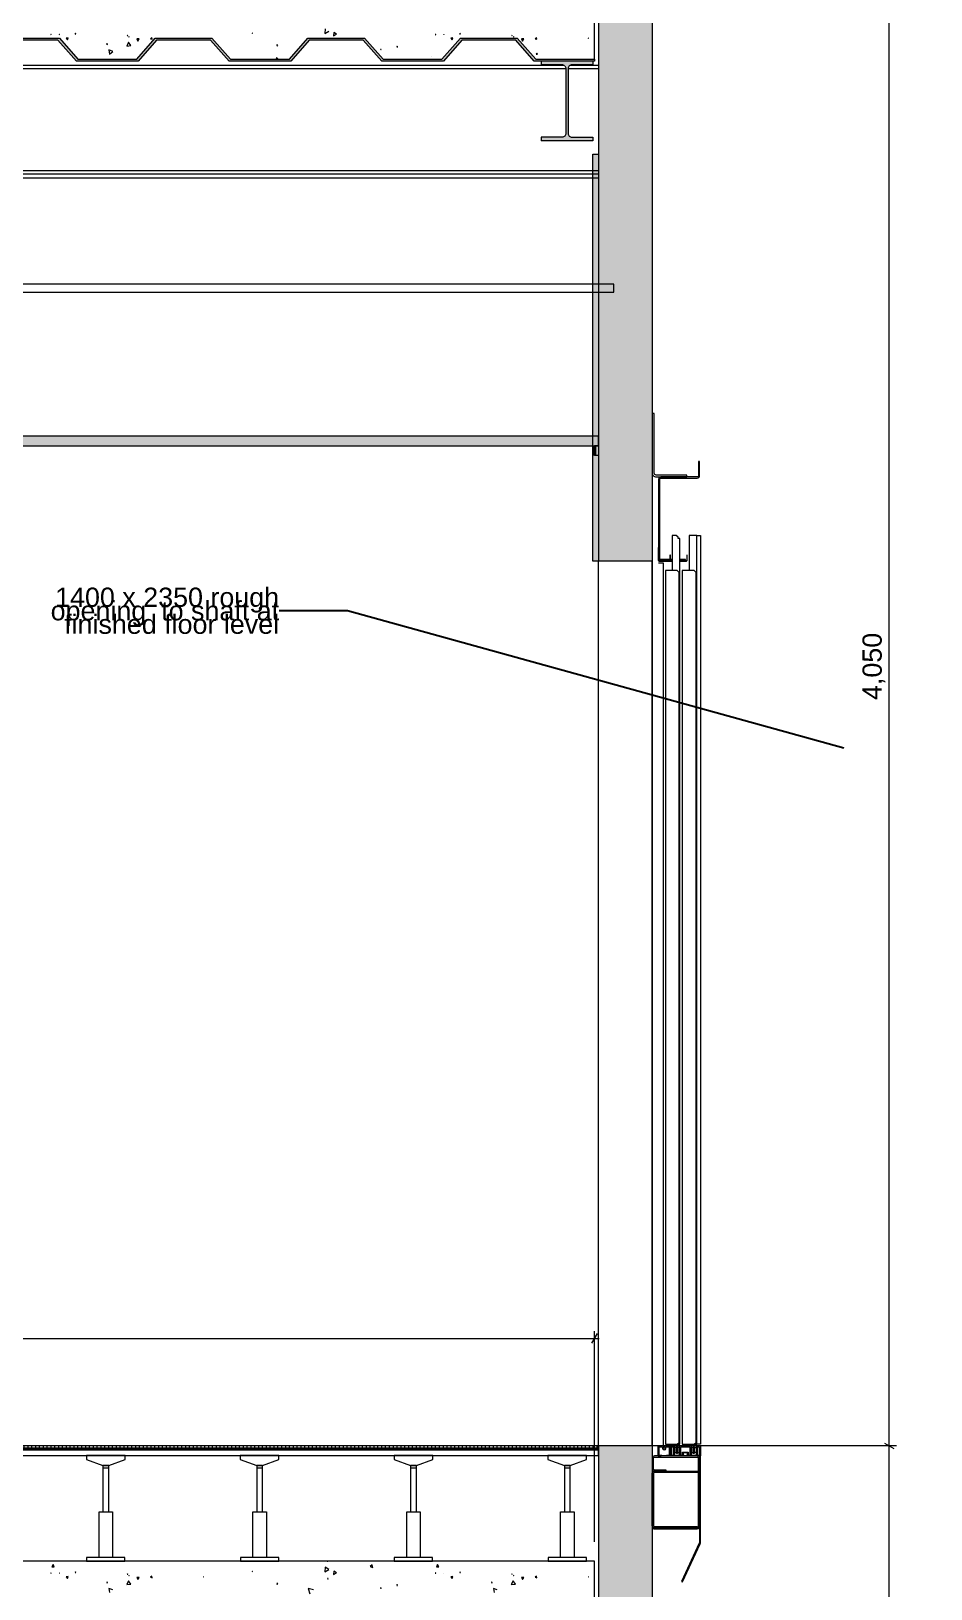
# Model space of a CAD drawing. Header units: millimetres. Extents: x -54677 to 188015, y -4000 to 32873.
# Drawn here: x -18172 to -15832, y 3678 to 7728 of the extents above; entities that cross this region are included whole.
import ezdxf

# ---------------------------------------------------------------- set-up
doc = ezdxf.new("R2010")
doc.units = ezdxf.units.MM
doc.header["$MEASUREMENT"] = 0
for name, color, linetype, lineweight in [('0_Pen_No__1', 7, 'Continuous', 13), ('0_Pen_No__101', 252, 'Continuous', 15), ('A-20-M_Ceiling_Pen_No__1', 7, 'Continuous', 13), ('A-20-M_Ceiling_Pen_No__89', 8, 'Continuous', 20), ('A-30-M_Stair_Pen_No__146', 8, 'Continuous', 0), ('A-30-M_Stair_Pen_No__191', 7, 'Continuous', 5), ('A-95-P_Text_1_50_GA_Pen_No__1', 7, 'Continuous', 13), ('A-95-P_Text_1_50_GA_Pen_No__85', 8, 'Continuous', 20), ('New_A-30-M_Stair_Pen_No__191', 7, 'Continuous', 5), ('New_A-80-M_Lift_Pen_No__1', 7, 'Continuous', 13), ('New_A-80-M_Lift_Pen_No__87', 8, 'Continuous', 20), ('New_A-95-D_1_20_Pen_No__1', 7, 'Continuous', 13), ('New_S-280-M_STRUCT_FRAME.IFC Import_Pen_No__1', 7, 'Continuous', 13), ('New_S-280-M_STRUCT_FRAME.IFC Import_Pen_No__160', 5, 'Continuous', 200), ('New_S-280-M_STRUCT_FRAME.IFC Import_Pen_No__90', 8, 'Continuous', 20)]:
    doc.layers.add(name, color=color, linetype=linetype, lineweight=lineweight)
for name, color, linetype, lineweight, true_color in [('0_Pen_No__61', 7, 'Continuous', 20, 0x6a6a6a), ('A-20-M_Ceiling_Pen_No__107', 7, 'Continuous', 15, 0xa6a6a6), ('A-20-M_Ceiling_Pen_No__29', 7, 'Continuous', 50, 0x2a2a2a), ('A-30-M_Stair_Pen_No__107', 7, 'Continuous', 15, 0xa6a6a6), ('A-30-M_Stair_Pen_No__145', 7, 'Continuous', 0, 0xa6a6a6), ('New_A-30-M_Stair_Pen_No__145', 7, 'Continuous', 0, 0xa6a6a6), ('New_A-80-M_Lift_Pen_No__147', 7, 'Continuous', 0, 0x606060)]:
    doc.layers.add(name, color=color, linetype=linetype, lineweight=lineweight, true_color=true_color)
doc.layers.add('New_A-95-D_1_20', color=7, linetype='Continuous')
doc.styles.add('GENERATED_STYLE_1', font='')
doc.styles.add('GENERATED_STYLE_2', font='')
doc.styles.get('GENERATED_STYLE_1').set_extended_font_data('Arial')
doc.styles.get('GENERATED_STYLE_2').set_extended_font_data('Swis721 BT')
doc.dimstyles.new('GENERATED_STYLE__1', dxfattribs={"dimtxt": 50, "dimasz": 19, "dimexe": 0.18, "dimexo": 50, "dimgap": 0.09, "dimtad": 1, "dimtih": 1, "dimtoh": 1, "dimdec": 0, "dimzin": 0, "dimdsep": 46, "dimtxsty": 'GENERATED_STYLE_1', "dimblk": 'ARROWHEAD_2', "dimblk1": 'ARROWHEAD_2', "dimblk2": 'ARROWHEAD_2', "dimcen": 0.09, "dimclrd": 7, "dimclre": 7, "dimclrt": 7, "dimadec": 0, "dimazin": 0, "dimtfac": 1, "dimtdec": 4, "dimtmove": 0, "dimatfit": 3, "dimfxl": 1, "dimtolj": 1, "dimtzin": 0, "dimarcsym": 0})
doc.dimstyles.new('GENERATED_STYLE__2', dxfattribs={"dimtxt": 50, "dimasz": 19, "dimexe": 0.18, "dimexo": 50, "dimgap": 0.09, "dimtad": 1, "dimdec": 0, "dimzin": 0, "dimdsep": 46, "dimtxsty": 'GENERATED_STYLE_1', "dimblk": 'ARROWHEAD_2', "dimblk1": 'ARROWHEAD_2', "dimblk2": 'ARROWHEAD_2', "dimcen": 0.09, "dimclrd": 7, "dimclre": 7, "dimclrt": 7, "dimadec": 0, "dimazin": 0, "dimtfac": 1, "dimtdec": 4, "dimtmove": 0, "dimatfit": 3, "dimfxl": 1, "dimtolj": 1, "dimtzin": 0, "dimarcsym": 0})
doc.dimstyles.new('GENERATED_STYLE__5', dxfattribs={"dimtxt": 0.18, "dimasz": 36.48, "dimexe": 0.18, "dimexo": 0.0625, "dimgap": 0.09, "dimtad": 0, "dimtih": 1, "dimtoh": 1, "dimdec": 4, "dimzin": 0, "dimdsep": 46, "dimcen": 0.09, "dimadec": 0, "dimazin": 0, "dimtfac": 1, "dimtdec": 4, "dimtmove": 0, "dimatfit": 3, "dimldrblk": 'ARROWHEAD_5', "dimfxl": 1, "dimtolj": 1, "dimtzin": 0, "dimarcsym": 0})
pattern_1 = [(0, (0, 0), (0, 3), [0, -3])]
pattern_2 = [(45, (0, 0), (-73.4847, 73.4847), [10, -50]), (45, (-15.53, 57.96), (-73.4847, 73.4847), [10, -50]), (105, (0, 0), (100.38196, 26.89726), [10, -50]), (105, (42.43, 42.43), (100.38196, 26.89726), [10, -50]), (165, (7.07, 7.07), (26.89726, 100.38196), [10, -50]), (165, (49.5, 49.5), (26.89726, 100.38196), [10, -50]), (45, (-7.071, 7.071), (-14.142136, 14.142136), [0, -20, 0, -30]), (90, (9e-16, 14.142), (-20, 0), [0, -15, 0, -25])]

# ---------------------------------------------------------------- blocks, each defined once
blk = doc.blocks.new('*X6')
at = {"layer": '0_Pen_No__101', "linetype": 'Continuous'}
for p, q in [((-18119.7, 7719.9), (-18120.9, 7719.3)), ((-18120.9, 7719.3), (-18119.9, 7718.6)), ((-18119.9, 7718.6), (-18119.7, 7719.9)), ((-18098.5, 7719.2), (-18098.9, 7719.4)), ((-18098.9, 7719.4), (-18098.8, 7719)), ((-18098.8, 7719), (-18098.5, 7719.2)), ((-18075.2, 7710.5), (-18080.7, 7709.6)), ((-18080.7, 7709.6), (-18077.2, 7705.4)), ((-18077.2, 7705.4), (-18075.2, 7710.5)), ((-18056.7, 7722.6), (-18057.4, 7720.8)), ((-18057.4, 7720.8), (-18055.5, 7721.1)), ((-18055.5, 7721.1), (-18056.7, 7722.6)), ((-17974.1, 7695.8), (-17975.5, 7694.3)), ((-17973.4, 7693.9), (-17974.1, 7695.8)), ((-17918.8, 7699.4), (-17923.4, 7689.6)), ((-17921.3, 7717.6), (-17921.8, 7716.6)), ((-17921.8, 7716.6), (-17920.7, 7716.7)), ((-17920.7, 7716.7), (-17921.3, 7717.6)), ((-17912.7, 7690.6), (-17918.8, 7699.4)), ((-17917, 7714), (-17917.8, 7713.2)), ((-17917.8, 7713.2), (-17916.7, 7712.9)), ((-17916.7, 7712.9), (-17917, 7714)), ((-17890.8, 7708), (-17897.2, 7708)), ((-17897.2, 7708), (-17894, 7702.5)), ((-17894, 7702.5), (-17890.8, 7708)), ((-17857.6, 7711.5), (-17861.1, 7708.5)), ((-17861.1, 7708.5), (-17856.8, 7707)), ((-17856.8, 7707), (-17857.6, 7711.5)), ((-17597.2, 7723.3), (-17596.7, 7722.4)), ((-17596.2, 7723.3), (-17597.2, 7723.3)), ((-17596.7, 7722.4), (-17596.2, 7723.3)), ((-17407.7, 7734.6), (-17408, 7722.4)), ((-17408, 7722.4), (-17397.4, 7728.2)), ((-17385.1, 7724.6), (-17385.4, 7715.9)), ((-17385.4, 7715.9), (-17377.7, 7720)), ((-17377.7, 7720), (-17385.1, 7724.6)), ((-17119.7, 7719.9), (-17120.9, 7719.3)), ((-17120.9, 7719.3), (-17119.9, 7718.6)), ((-17119.9, 7718.6), (-17119.7, 7719.9)), ((-17098.5, 7719.2), (-17098.9, 7719.4)), ((-17098.9, 7719.4), (-17098.8, 7719)), ((-17098.8, 7719), (-17098.5, 7719.2)), ((-17075.2, 7710.5), (-17080.7, 7709.6)), ((-17080.7, 7709.6), (-17077.2, 7705.4)), ((-17077.2, 7705.4), (-17075.2, 7710.5)), ((-17056.7, 7722.6), (-17057.4, 7720.8)), ((-17057.4, 7720.8), (-17055.5, 7721.1)), ((-17055.5, 7721.1), (-17056.7, 7722.6)), ((-16921.3, 7717.6), (-16921.8, 7716.6)), ((-16921.8, 7716.6), (-16920.7, 7716.7)), ((-16920.7, 7716.7), (-16921.3, 7717.6)), ((-16917, 7714), (-16917.8, 7713.2)), ((-16917.8, 7713.2), (-16916.7, 7712.9)), ((-16916.7, 7712.9), (-16917, 7714)), ((-16890.8, 7708), (-16897.2, 7708)), ((-16897.2, 7708), (-16894, 7702.5)), ((-16894, 7702.5), (-16890.8, 7708)), ((-16857.6, 7711.5), (-16861.1, 7708.5)), ((-16861.1, 7708.5), (-16856.8, 7707)), ((-16856.8, 7707), (-16857.6, 7711.5)), ((-16723.5, 7709.8), (-16723.2, 7709.3)), ((-16722.9, 7709.8), (-16723.5, 7709.8)), ((-16723.2, 7709.3), (-16722.9, 7709.8)), ((-17975.5, 7694.3), (-17973.4, 7693.9)), ((-17959.7, 7675.5), (-17970, 7679.3)), ((-17970, 7679.3), (-17968.2, 7668.5)), ((-17968.2, 7668.5), (-17959.7, 7675.5)), ((-17923.4, 7689.6), (-17912.7, 7690.6)), ((-17533.9, 7659.3), (-17534.3, 7655.3)), ((-17530.3, 7656.6), (-17533.9, 7659.3)), ((-17530.1, 7692.2), (-17533.3, 7692.5)), ((-17533.3, 7692.5), (-17531.9, 7689.6)), ((-17533.3, 7655.3), (-17530.3, 7656.6)), ((-17531.9, 7689.6), (-17530.1, 7692.2)), ((-17262.1, 7680.9), (-17263.6, 7680.5)), ((-17263.6, 7680.5), (-17262.5, 7679.4)), ((-17262.5, 7679.4), (-17262.1, 7680.9)), ((-17220.1, 7689.1), (-17221.3, 7687.1)), ((-17221.3, 7687.1), (-17218.9, 7687)), ((-17218.9, 7687), (-17220.1, 7689.1)), ((-17131, 7663.3), (-17131.1, 7663.3)), ((-17131.1, 7663.3), (-17131, 7663.2)), ((-17131, 7663.2), (-17131, 7663.3)), ((-16857.2, 7671.2), (-16858.5, 7668.6)), ((-16858.5, 7668.6), (-16855.6, 7668.8)), ((-16855.6, 7668.8), (-16857.2, 7671.2))]:
    blk.add_line(p, q, dxfattribs=at)
blk = doc.blocks.new('Fill_3_1', base_point=(0, 0))
at = {"layer": '0_Pen_No__101', "color": 8, "linetype": 'Continuous', "lineweight": 15}
for p, q in [((-16706.7, 7655.2), (-16706.7, 7800.3)), ((-18246, 7710.3), (-18098.5, 7710.3)), ((-18098.5, 7710.3), (-18050.5, 7655.3)), ((-17897.3, 7655.3), (-17849.2, 7710.3)), ((-17849.2, 7710.3), (-17701.7, 7710.3)), ((-17701.7, 7710.3), (-17653.6, 7655.2)), ((-17500.4, 7655.3), (-17452.4, 7710.3)), ((-17452.4, 7710.3), (-17304.8, 7710.3)), ((-17304.8, 7710.3), (-17256.8, 7655.3)), ((-17103.6, 7655.3), (-17055.5, 7710.3)), ((-17055.5, 7710.3), (-16908, 7710.3)), ((-16908, 7710.3), (-16859.9, 7655.3)), ((-18050.5, 7655.3), (-18050.5, 7655.3)), ((-18050.5, 7655.3), (-17897.3, 7655.3)), ((-17653.6, 7655.2), (-17500.4, 7655.3)), ((-17256.8, 7655.3), (-17103.6, 7655.3)), ((-16859.9, 7655.3), (-16706.7, 7655.2))]:
    blk.add_line(p, q, dxfattribs=at)
at = {"layer": '0_Pen_No__101', "linetype": 'Continuous'}
blk.add_blockref('*X6', (0, 0), dxfattribs=at)
blk = doc.blocks.new('*X8')
at = {"layer": '0_Pen_No__101', "linetype": 'Continuous'}
for p, q in [((-18114.9, 3741.3), (-18118.2, 3735.8)), ((-18118.2, 3735.8), (-18111.7, 3735.7)), ((-18111.7, 3735.7), (-18114.9, 3741.3)), ((-17884.9, 3749.8), (-17885, 3749.7)), ((-17885, 3749.7), (-17884.9, 3749.7)), ((-17884.9, 3749.7), (-17884.9, 3749.8)), ((-17615.8, 3750.3), (-17616.2, 3750.2)), ((-17616.2, 3750.2), (-17615.8, 3749.8)), ((-17615.8, 3749.8), (-17615.7, 3750.3)), ((-17407.7, 3734.6), (-17408, 3722.4)), ((-17408, 3722.4), (-17397.4, 3728.2)), ((-17397.4, 3728.2), (-17407.7, 3734.6)), ((-17401.8, 3750.3), (-17402, 3749.8)), ((-17402, 3749.8), (-17400.6, 3749.9)), ((-17400.6, 3749.9), (-17400.9, 3750.3)), ((-17284.7, 3740.8), (-17290.3, 3736.4)), ((-17290.3, 3736.4), (-17283.7, 3733.8)), ((-17283.7, 3733.8), (-17284.7, 3740.8)), ((-17114.9, 3741.3), (-17118.2, 3735.8)), ((-17118.2, 3735.8), (-17111.7, 3735.7)), ((-17111.7, 3735.7), (-17114.9, 3741.3)), ((-16884.9, 3749.8), (-16885, 3749.7)), ((-16885, 3749.7), (-16884.9, 3749.7)), ((-16884.9, 3749.7), (-16884.9, 3749.8)), ((-18119.7, 3719.9), (-18120.9, 3719.3)), ((-18120.9, 3719.3), (-18119.9, 3718.6)), ((-18119.9, 3718.6), (-18119.7, 3719.9)), ((-18098.5, 3719.2), (-18098.9, 3719.4)), ((-18098.9, 3719.4), (-18098.8, 3719)), ((-18098.8, 3719), (-18098.5, 3719.2)), ((-18075.2, 3710.5), (-18080.7, 3709.6)), ((-18080.7, 3709.6), (-18077.2, 3705.4)), ((-18077.2, 3705.4), (-18075.2, 3710.5)), ((-18056.7, 3722.6), (-18057.4, 3720.8)), ((-18057.4, 3720.8), (-18055.5, 3721.1)), ((-18055.5, 3721.1), (-18056.7, 3722.6)), ((-17974.1, 3695.8), (-17975.5, 3694.3)), ((-17975.5, 3694.3), (-17973.4, 3693.9)), ((-17973.4, 3693.9), (-17974.1, 3695.8)), ((-17918.8, 3699.4), (-17923.4, 3689.6)), ((-17923.4, 3689.6), (-17912.7, 3690.6)), ((-17921.3, 3717.6), (-17921.8, 3716.6)), ((-17921.8, 3716.6), (-17920.7, 3716.7)), ((-17920.7, 3716.7), (-17921.3, 3717.6)), ((-17912.7, 3690.6), (-17918.8, 3699.4)), ((-17917, 3714), (-17917.8, 3713.2)), ((-17917.8, 3713.2), (-17916.7, 3712.9)), ((-17916.7, 3712.9), (-17917, 3714)), ((-17890.8, 3708), (-17897.2, 3708)), ((-17897.2, 3708), (-17894, 3702.5)), ((-17894, 3702.5), (-17890.8, 3708)), ((-17857.6, 3711.5), (-17861.1, 3708.5)), ((-17861.1, 3708.5), (-17856.8, 3707)), ((-17856.8, 3707), (-17857.6, 3711.5)), ((-17723.5, 3709.8), (-17723.2, 3709.3)), ((-17722.9, 3709.8), (-17723.5, 3709.8)), ((-17723.2, 3709.3), (-17722.9, 3709.8)), ((-17597.2, 3723.3), (-17596.7, 3722.4)), ((-17596.2, 3723.3), (-17597.2, 3723.3)), ((-17596.7, 3722.4), (-17596.2, 3723.3)), ((-17530.1, 3692.2), (-17533.3, 3692.5)), ((-17533.3, 3692.5), (-17531.9, 3689.6)), ((-17531.9, 3689.6), (-17530.1, 3692.2)), ((-17401.3, 3705.4), (-17400.5, 3703.4)), ((-17399.2, 3705.1), (-17401.3, 3705.4)), ((-17400.5, 3703.4), (-17399.2, 3705.1)), ((-17385.1, 3724.6), (-17385.4, 3715.9)), ((-17385.4, 3715.9), (-17377.7, 3720)), ((-17377.7, 3720), (-17385.1, 3724.6)), ((-17220.1, 3689.1), (-17221.3, 3687.1)), ((-17221.3, 3687.1), (-17218.9, 3687)), ((-17218.9, 3687), (-17220.1, 3689.1)), ((-17119.7, 3719.9), (-17120.9, 3719.3)), ((-17120.9, 3719.3), (-17119.9, 3718.6)), ((-17119.9, 3718.6), (-17119.7, 3719.9)), ((-17098.5, 3719.2), (-17098.9, 3719.4)), ((-17098.9, 3719.4), (-17098.8, 3719)), ((-17098.8, 3719), (-17098.5, 3719.2)), ((-17075.2, 3710.5), (-17080.7, 3709.6)), ((-17080.7, 3709.6), (-17077.2, 3705.4)), ((-17077.2, 3705.4), (-17075.2, 3710.5)), ((-17056.7, 3722.6), (-17057.4, 3720.8)), ((-17057.4, 3720.8), (-17055.5, 3721.1)), ((-17055.5, 3721.1), (-17056.7, 3722.6)), ((-16974.1, 3695.8), (-16975.5, 3694.3)), ((-16975.5, 3694.3), (-16973.4, 3693.9)), ((-16973.4, 3693.9), (-16974.1, 3695.8)), ((-16918.8, 3699.4), (-16923.4, 3689.6)), ((-16923.4, 3689.6), (-16912.7, 3690.6)), ((-16921.3, 3717.6), (-16921.8, 3716.6)), ((-16921.8, 3716.6), (-16920.7, 3716.7)), ((-16920.7, 3716.7), (-16921.3, 3717.6)), ((-16912.7, 3690.6), (-16918.8, 3699.4)), ((-16917, 3714), (-16917.8, 3713.2)), ((-16917.8, 3713.2), (-16916.7, 3712.9)), ((-16916.7, 3712.9), (-16917, 3714)), ((-16890.8, 3708), (-16897.2, 3708)), ((-16897.2, 3708), (-16894, 3702.5)), ((-16894, 3702.5), (-16890.8, 3708)), ((-16857.6, 3711.5), (-16861.1, 3708.5)), ((-16861.1, 3708.5), (-16856.8, 3707)), ((-16856.8, 3707), (-16857.6, 3711.5)), ((-16723.5, 3709.8), (-16723.2, 3709.3)), ((-16722.9, 3709.8), (-16723.5, 3709.8)), ((-16723.2, 3709.3), (-16722.9, 3709.8)), ((-17959.7, 3675.5), (-17970, 3679.3)), ((-17970, 3679.3), (-17968.2, 3668.5)), ((-17451.7, 3678.7), (-17447.2, 3665.3)), ((-17437.8, 3675.9), (-17451.7, 3678.7)), ((-17262.1, 3680.9), (-17263.6, 3680.5)), ((-17263.6, 3680.5), (-17262.5, 3679.4)), ((-17262.5, 3679.4), (-17262.1, 3680.9)), ((-16959.7, 3675.5), (-16970, 3679.3)), ((-16970, 3679.3), (-16968.2, 3668.5))]:
    blk.add_line(p, q, dxfattribs=at)
blk = doc.blocks.new('Fill_4_1', base_point=(0, 0))
at = {"layer": '0_Pen_No__101', "color": 8, "linetype": 'Continuous', "lineweight": 15}
for p, q in [((-18050.5, 3750.3), (-19241, 3750.3)), ((-16706.7, 3750.3), (-18050.5, 3750.3)), ((-16706.7, 3605.2), (-16706.7, 3750.3))]:
    blk.add_line(p, q, dxfattribs=at)
at = {"layer": '0_Pen_No__101', "linetype": 'Continuous'}
blk.add_blockref('*X8', (0, 0), dxfattribs=at)
blk = doc.blocks.new('*D24')
at = {"layer": 'New_A-95-D_1_20_Pen_No__1', "linetype": 'Continuous'}
for p, q in [((-15940.8, 0), (-15940.8, 4050)), ((-15922, 0), (-16537, 0)), ((-15953.3, 7.2), (-15928.3, -7.2)), ((-15940.8, -1350), (-15940.8, 0)), ((-15922, -1350), (-16506.7, -1350)), ((-15953.3, -1342.8), (-15928.3, -1357.2)), ((-15940.8, -1362.2), (-15940.8, -1350))]:
    blk.add_line(p, q, dxfattribs=at)
at = {"layer": 'New_A-95-D_1_20_Pen_No__1', "insert": (-15950.8, -760.8), "char_height": 50, "attachment_point": 7, "rotation": 90, "style": 'GENERATED_STYLE_1'}
blk.add_mtext('\\A1;{\\fArial|b0|i0|c0|p34;1,350}', dxfattribs=at)
blk = doc.blocks.new('ARROWHEAD_2')
at = {"color": 0, "linetype": 'Continuous', "lineweight": 0}
for p, q in [((0, 0), (-1, 0)), ((-0.38, -0.66), (0.38, 0.66))]:
    blk.add_line(p, q, dxfattribs=at)
blk = doc.blocks.new('*D25')
at = {"layer": 'New_A-95-D_1_20_Pen_No__1', "linetype": 'Continuous'}
for p, q in [((-15953.3, 4057.2), (-15928.3, 4042.8)), ((-15922, 4050), (-16576.7, 4050)), ((-15940.8, 0), (-15940.8, 4050)), ((-15953.3, 7.2), (-15928.3, -7.2))]:
    blk.add_line(p, q, dxfattribs=at)
at = {"layer": 'New_A-95-D_1_20_Pen_No__1', "insert": (-15950.8, 1939.2), "char_height": 50, "attachment_point": 7, "rotation": 90, "style": 'GENERATED_STYLE_1'}
blk.add_mtext('\\A1;{\\fArial|b0|i0|c0|p34;4,050}', dxfattribs=at)
blk = doc.blocks.new('*D26')
at = {"layer": 'New_A-95-D_1_20_Pen_No__1', "linetype": 'Continuous'}
for p, q in [((-15953.3, 8107.2), (-15928.3, 8092.8)), ((-15922, 8100), (-16534.8, 8100)), ((-15940.8, 4050), (-15940.8, 8100)), ((-15953.3, 4057.2), (-15928.3, 4042.8)), ((-15922, 4050), (-16576.7, 4050))]:
    blk.add_line(p, q, dxfattribs=at)
at = {"layer": 'New_A-95-D_1_20_Pen_No__1', "insert": (-15950.8, 5989.2), "char_height": 50, "attachment_point": 7, "rotation": 90, "style": 'GENERATED_STYLE_1'}
blk.add_mtext('\\A1;{\\fArial|b0|i0|c0|p34;4,050}', dxfattribs=at)
blk = doc.blocks.new('*D31')
at = {"layer": 'New_A-95-D_1_20_Pen_No__1', "linetype": 'Continuous'}
for p, q in [((-14051.2, 20100), (-16506.7, 20100)), ((-14057.4, 20092.8), (-14082.4, 20107.2)), ((-14069.9, 20100), (-14069.9, 20112.2)), ((-14069.9, -1350), (-14069.9, 20100)), ((-14051.2, -1350), (-16506.7, -1350)), ((-14082.4, -1342.8), (-14057.4, -1357.2)), ((-14069.9, -1362.2), (-14069.9, -1350))]:
    blk.add_line(p, q, dxfattribs=at)
at = {"layer": 'New_A-95-D_1_20_Pen_No__1', "insert": (-14079.9, 9270.1), "char_height": 50, "attachment_point": 7, "rotation": 90, "style": 'GENERATED_STYLE_1'}
blk.add_mtext('\\A1;{\\fArial|b0|i0|c0|p34;21,450}', dxfattribs=at)
blk = doc.blocks.new('*D38')
at = {"layer": 'New_A-95-D_1_20_Pen_No__1', "linetype": 'Continuous'}
for p, q in [((-19847.5, 4341.8), (-19862, 4316.8)), ((-19854.8, 4037.7), (-19854.8, 4348.1)), ((-16713.9, 4316.8), (-16699.5, 4341.8)), ((-16706.7, 3800.3), (-16706.7, 4348.1)), ((-19867, 4329.3), (-19854.8, 4329.3)), ((-19854.8, 4329.3), (-16706.7, 4329.3)), ((-16706.7, 4329.3), (-16694.5, 4329.3))]:
    blk.add_line(p, q, dxfattribs=at)
at = {"layer": 'New_A-95-D_1_20_Pen_No__1', "insert": (-18366.5, 4339.3), "char_height": 50, "attachment_point": 7, "style": 'GENERATED_STYLE_1'}
blk.add_mtext('\\A1;{\\fArial|b0|i0|c0|p34;3,148}', dxfattribs=at)
blk = doc.blocks.new('ARROWHEAD_5')
at = {"color": 0, "linetype": 'Continuous', "lineweight": 0}
blk.add_line((0, 0), (-1, 0), dxfattribs=at)
blk.add_solid([(-1, 0.2679), (0, 0), (-1, -0.2679), (-1, 0.2679)], dxfattribs=at)

msp = doc.modelspace()

# ---------------------------------------------------------------- hatches: boundary and pattern name
at = {"layer": 'A-20-M_Ceiling_Pen_No__107', "linetype": 'Continuous'}
h = msp.add_hatch(dxfattribs=at)
h.set_pattern_fill('Gypsum_PB_0001', color=256, style=0, pattern_type=2)
h.set_pattern_definition(pattern_1)
h.paths.add_polyline_path([(-19716.2, 6650), (-16696.7, 6650), (-16696.7, 6675), (-19716.2, 6675)])
at = {"layer": 'A-30-M_Stair_Pen_No__107', "linetype": 'Continuous'}
h = msp.add_hatch(dxfattribs=at)
h.set_pattern_fill('Gypsum_PB_0001', color=256, style=0, pattern_type=2)
h.set_pattern_definition(pattern_1)
h.paths.add_polyline_path([(-16696.7, 7408.5), (-16696.7, 6350), (-16711.7, 6350), (-16711.7, 7408.5)])
at = {"layer": 'A-30-M_Stair_Pen_No__145', "linetype": 'Continuous'}
h = msp.add_hatch(dxfattribs=at)
h.set_pattern_fill('Floor_Finish_0001', color=256, style=0, pattern_type=2)
h.set_pattern_definition([(90, (0, 0), (-10, 0), [])])
h.paths.add_polyline_path([(-19716.2, 4044.8), (-16696.7, 4044.8), (-16696.7, 4050.3), (-19716.2, 4050.3)])
at = {"layer": 'A-30-M_Stair_Pen_No__146', "linetype": 'Continuous'}
msp.add_hatch(color=256, dxfattribs=at).paths.add_polyline_path([(-19716.2, 7705.1), (-19716.2, 7710.3), (-19685.9, 7710.3), (-19637.8, 7655.2), (-19484.6, 7655.3), (-19436.6, 7710.3), (-19289, 7710.3), (-19241, 7655.3), (-19087.8, 7655.3), (-19039.7, 7710.3), (-18892.2, 7710.3), (-18844.1, 7655.3), (-18760.1, 7655.3), (-18690.9, 7655.3), (-18642.9, 7710.3), (-18495.4, 7710.3), (-18447.3, 7655.3), (-18322.9, 7655.3), (-18294.1, 7655.3), (-18246, 7710.3), (-18098.5, 7710.3), (-18050.5, 7655.3), (-17897.3, 7655.3), (-17849.2, 7710.3), (-17701.7, 7710.3), (-17653.6, 7655.3), (-17569.6, 7655.3), (-17500.4, 7655.3), (-17452.4, 7710.3), (-17304.8, 7710.3), (-17256.8, 7655.3), (-17103.6, 7655.3), (-17055.5, 7710.3), (-16908, 7710.3), (-16859.9, 7655.3), (-16706.7, 7655.2), (-16706.7, 7650), (-16863.5, 7650), (-16911.5, 7705), (-17052, 7705), (-17100, 7650.1), (-17260.3, 7650.1), (-17308.4, 7705.1), (-17448.8, 7705.1), (-17496.8, 7650.1), (-17500.4, 7650.1), (-17500.4, 7650), (-17657.2, 7650), (-17705.2, 7705), (-17845.7, 7705), (-17893.7, 7650.1), (-17893.9, 7650.1), (-17893.9, 7650), (-17897.3, 7650), (-18054, 7650), (-18102.1, 7705), (-18242.5, 7705), (-18290.5, 7650.1), (-18450.9, 7650.1), (-18498.9, 7705.1), (-18639.3, 7705.1), (-18687.4, 7650.1), (-18687.5, 7650.1), (-18687.6, 7650), (-18690.9, 7650), (-18847.7, 7650), (-18895.7, 7705), (-19036.2, 7705), (-19084.2, 7650.1), (-19244.5, 7650.1), (-19292.6, 7705.1), (-19433, 7705.1), (-19481, 7650.1), (-19641.4, 7650.1), (-19689.4, 7705.1)])
at = {"layer": 'New_A-30-M_Stair_Pen_No__145', "linetype": 'Continuous'}
h = msp.add_hatch(dxfattribs=at)
h.set_pattern_fill('Plywood_0001', color=256, style=0, pattern_type=2)
h.set_pattern_definition([(0, (0, 0), (0, 40), [])])
h.paths.add_polyline_path([(-16696.7, 4042.3), (-19716.2, 4042.3), (-19716.2, 4024.6), (-16696.7, 4024.6)])
at = {"layer": 'New_A-80-M_Lift_Pen_No__147', "linetype": 'Continuous'}
h = msp.add_hatch(dxfattribs=at)
h.set_pattern_fill('Structural_Concrete_0001', color=256, style=0, pattern_type=2)
h.set_pattern_definition(pattern_2)
h.paths.add_polyline_path([(-16556.7, 6350), (-16556.7, 8100), (-16696.7, 8100), (-16696.7, 6350)])
h = msp.add_hatch(dxfattribs=at)
h.set_pattern_fill('Structural_Concrete_0001', color=256, style=0, pattern_type=2)
h.set_pattern_definition(pattern_2)
h.paths.add_polyline_path([(-16556.7, 4050), (-16696.7, 4050), (-16696.7, 2300), (-16556.7, 2300)])
at = {"layer": 'New_S-280-M_STRUCT_FRAME.IFC Import_Pen_No__160', "linetype": 'Continuous', "lineweight": 0, "true_color": 0x00007f}
msp.add_hatch(color=176, dxfattribs=at).paths.add_polyline_path([(-16711.7, 7443.2), (-16711.7, 7452.8), (-16767.8, 7452.8), (-16773.2, 7455), (-16775.4, 7460.4), (-16775.4, 7632.8), (-16773.2, 7638.2), (-16767.8, 7640.4), (-16711.7, 7640.4), (-16711.7, 7650), (-16845.6, 7650), (-16845.6, 7640.4), (-16789.4, 7640.4), (-16784.1, 7638.2), (-16781.8, 7632.8), (-16781.8, 7460.4), (-16784.1, 7455), (-16789.4, 7452.8), (-16845.6, 7452.8), (-16845.6, 7443.2)])

# ---------------------------------------------------------------- linework, layer by layer
at = {"layer": '0_Pen_No__1', "linetype": 'Continuous'}
for p, q in [((-16540.5, 6385.8), (-16541.7, 6385.8)), ((-16541.7, 6385.8), (-16541.7, 6353.2)), ((-16540.5, 6372), (-16540.5, 6385.8)), ((-16540.5, 6368.8), (-16540.4, 6368.8)), ((-16540.5, 6353.2), (-16540.5, 6366.8)), ((-16509.7, 6366), (-16510.9, 6366)), ((-16510.9, 6366), (-16510.9, 6353.2)), ((-16509.7, 6353.2), (-16509.7, 6366)), ((-16556.7, 4050), (-16556.7, 6350)), ((-16527.7, 6345.2), (-16540.5, 6345.2)), ((-16512.9, 6351.2), (-16538.5, 6351.2)), ((-16538.5, 6350), (-16512.9, 6350)), ((-16527.7, 4049), (-16527.7, 6345.2)), ((-16512.9, 6350), (-16504.7, 6350)), ((-16486.7, 6321), (-16491.7, 6326)), ((-16442.7, 6321), (-16447.7, 6326)), ((-16541.7, 4049), (-16540.7, 4050)), ((-16540.7, 4050), (-16537.2, 4050)), ((-16537.2, 4050), (-16537.2, 4049)), ((-16532.6, 4049), (-16532.6, 4050)), ((-16532.6, 4050), (-16528, 4050)), ((-16528, 4050), (-16528, 4049)), ((-16523.4, 4049), (-16523.4, 4050)), ((-16523.4, 4050), (-16518.8, 4050)), ((-16518.8, 4050), (-16518.8, 4049)), ((-16514.2, 4049), (-16514.2, 4050)), ((-16514.2, 4050), (-16510.7, 4050)), ((-16510.7, 4050), (-16509.7, 4049)), ((-16541.7, 4024), (-16541.7, 4049)), ((-16531.7, 4024), (-16541.7, 4024)), ((-16541.7, 4024), (-16533.3, 4024)), ((-16539.7, 4046), (-16538.7, 4047)), ((-16539.7, 4046), (-16539.7, 4026.5)), ((-16539.2, 4026), (-16531.7, 4026)), ((-16530.5, 4047), (-16538.7, 4047)), ((-16537.2, 4049), (-16532.6, 4049)), ((-16531.7, 4026), (-16531.7, 4024)), ((-16528, 4049), (-16523.4, 4049)), ((-16512.7, 4047), (-16521, 4047)), ((-16519.7, 4026), (-16512.2, 4026)), ((-16519.7, 4024), (-16519.7, 4026)), ((-16509.7, 4024), (-16519.7, 4024)), ((-16518.8, 4049), (-16514.2, 4049)), ((-16512.7, 4047), (-16511.7, 4046)), ((-16511.7, 4026.5), (-16511.7, 4046)), ((-16509.7, 4049), (-16509.7, 4024))]:
    msp.add_line(p, q, dxfattribs=at)
at = {"layer": '0_Pen_No__1', "linetype": 'Continuous', "flags": 128}
for points in [[(-16551.7, 6579.2), (-16551.7, 6734.2), (-16556.7, 6734.2), (-16556.7, 6579.2, 0.414214), (-16546.7, 6569.2), (-16466.7, 6569.2), (-16466.7, 6574.2), (-16546.7, 6574.2, -0.414214)], [(-16473.9, 4024), (-16509.7, 4024), (-16509.7, 4049), (-16508.7, 4050), (-16507.1, 4050), (-16507.1, 4049), (-16502.5, 4049), (-16502.5, 4050), (-16500.8, 4050), (-16499.8, 4049), (-16499.8, 4026.5, 0.414214), (-16499.3, 4026), (-16486.1, 4026, 0.414214), (-16485.6, 4026.5), (-16485.6, 4049), (-16484.6, 4050), (-16482.2, 4050), (-16482.2, 4049), (-16477.6, 4049), (-16477.6, 4050), (-16473, 4050), (-16473, 4049), (-16468.4, 4049), (-16468.4, 4050), (-16463.8, 4050), (-16463.8, 4049), (-16459.2, 4049), (-16459.2, 4050), (-16456.8, 4050), (-16455.8, 4049), (-16455.8, 4026.5, 0.414214), (-16455.3, 4026), (-16442.1, 4026, 0.414214), (-16441.6, 4026.5), (-16441.6, 4049), (-16440.6, 4050), (-16439, 4050), (-16439, 4049), (-16434.4, 4049), (-16434.4, 4050), (-16432.7, 4050), (-16431.7, 4049), (-16431.7, 4024), (-16467.6, 4024), (-16467.6, 4026), (-16465.5, 4026), (-16465.5, 4032), (-16476, 4032), (-16476, 4026), (-16473.9, 4026)], [(-16520.7, 3987), (-16550.7, 3987, -0.414214), (-16553.7, 3990), (-16553.7, 4018, -0.414214), (-16550.7, 4021), (-16440.2, 4021, -0.414214), (-16437.2, 4018), (-16437.2, 3945.3), (-16437.2, 3838.7, -0.291565), (-16439.9, 3837), (-16553.7, 3837), (-16553.7, 3834), (-16439.9, 3834, 0.291565), (-16434.5, 3837.5), (-16434.2, 3945.3), (-16434.2, 4018, 0.414214), (-16440.2, 4024), (-16550.7, 4024, 0.414214), (-16556.7, 4018), (-16556.7, 3990, 0.414214), (-16550.7, 3984), (-16520.7, 3984)], [(-16507.2, 4026), (-16502.3, 4026, 0.414214), (-16501.8, 4026.5), (-16501.8, 4046), (-16502.8, 4047), (-16506.7, 4047), (-16507.7, 4046), (-16507.7, 4026.5, 0.414214)], [(-16478, 4033.5, -0.414214), (-16477.5, 4034), (-16464, 4034, -0.414214), (-16463.5, 4033.5), (-16463.5, 4026.5, 0.414214), (-16463, 4026), (-16458.3, 4026, 0.414214), (-16457.8, 4026.5), (-16457.8, 4046.5, 0.414214), (-16458.3, 4047), (-16483.1, 4047, 0.414214), (-16483.6, 4046.5), (-16483.6, 4026.5, 0.414214), (-16483.1, 4026), (-16478.5, 4026, 0.414214), (-16478, 4026.5)], [(-16434.2, 4024), (-16434.2, 3798, -0.109518), (-16434.5, 3796.7), (-16480.8, 3697.4), (-16478.1, 3696.1), (-16431.8, 3795.5, 0.109518), (-16431.2, 3798), (-16431.2, 4024)], [(-16439.1, 4026), (-16434.2, 4026, 0.414214), (-16433.7, 4026.5), (-16433.7, 4046), (-16434.7, 4047), (-16438.6, 4047), (-16439.6, 4046), (-16439.6, 4026.5, 0.414214)], [(-16439.9, 3840), (-16439.9, 3837), (-16550.7, 3837, -0.414214), (-16556.7, 3843), (-16556.7, 3978, -0.414214), (-16550.7, 3984), (-16437.2, 3984), (-16437.2, 3981), (-16550.7, 3981, 0.414214), (-16553.7, 3978), (-16553.7, 3843, 0.414214), (-16550.7, 3840)]]:
    msp.add_lwpolyline(points, format="xyb", close=True, dxfattribs=at)
for points in [[(-16510.9, 6354.2), (-16534.5, 6354.2, -0.414214), (-16537.5, 6357.2), (-16537.5, 6563.2, -0.414214), (-16534.5, 6566.2), (-16439.7, 6566.2, 0.414214), (-16433.7, 6572.2), (-16433.7, 6609.2), (-16436.7, 6609.2), (-16436.7, 6572.2, -0.414214), (-16439.7, 6569.2), (-16534.5, 6569.2, 0.414214), (-16540.5, 6563.2), (-16540.5, 6357.3, 0.414214), (-16534.5, 6351.3), (-16512.3, 6351.3)], [(-16484.7, 6350), (-16468.9, 6350, 0.414214), (-16465.7, 6353.2), (-16465.7, 6366), (-16466.9, 6366), (-16466.9, 6353.2, -0.414214), (-16468.9, 6351.2), (-16484.7, 6351.2)], [(-16489.2, 4054), (-16491.3, 4048.2, 0.087489), (-16491.5, 4047.3), (-16491.5, 4030), (-16494, 4030), (-16494, 4047.3, -0.087489), (-16493.7, 4049), (-16492, 4053.8)], [(-16445.2, 4054), (-16447.3, 4048.2, 0.087489), (-16447.5, 4047.3), (-16447.5, 4030), (-16450, 4030), (-16450, 4047.3, -0.087489), (-16449.7, 4049), (-16448, 4053.8)]]:
    msp.add_lwpolyline(points, format="xyb", dxfattribs=at)
for points in [[(-16522.7, 4054), (-16484.7, 4054), (-16484.7, 6409.3), (-16489.7, 6409.3), (-16489.7, 6412.3), (-16494.7, 6417.3), (-16504.7, 6417.3), (-16504.7, 6326)], [(-16478.7, 4054), (-16440.7, 4054), (-16440.7, 6417.3), (-16460.7, 6417.3), (-16460.7, 6326)], [(-16440.7, 6417.3), (-16431.7, 6417.3), (-16431.7, 4054), (-16440.7, 4054)], [(-16491.7, 6326), (-16522.7, 6326), (-16522.7, 4054), (-16491.7, 4054), (-16486.7, 4059), (-16486.7, 6321)], [(-16510.4, 6351.3), (-16504.7, 6351.3)], [(-16504.7, 6351.2), (-16510.4, 6351.2)], [(-16504.7, 6354.2), (-16509.7, 6354.2)], [(-16484.7, 6351.3), (-16469.9, 6351.3), (-16469.9, 6354.2), (-16484.7, 6354.2)], [(-16447.7, 6326), (-16478.7, 6326), (-16478.7, 4054), (-16447.7, 4054), (-16442.7, 4059), (-16442.7, 6321)]]:
    msp.add_lwpolyline(points, dxfattribs=at)
for points in [[(-16494.2, 4046), (-16499.7, 4046), (-16499.7, 4033), (-16494.2, 4033)], [(-16485.7, 4046), (-16491.2, 4046), (-16491.2, 4033), (-16485.7, 4033)], [(-16450.2, 4046), (-16455.7, 4046), (-16455.7, 4033), (-16450.2, 4033)], [(-16441.7, 4033), (-16447.2, 4033), (-16447.2, 4046), (-16441.7, 4046)]]:
    msp.add_lwpolyline(points, close=True, dxfattribs=at)
at = {"layer": '0_Pen_No__1', "linetype": 'Continuous'}
msp.add_circle((-16525.7, 4044.3), 2.75, dxfattribs=at)
for centre, radius, start, end in [((-16538.5, 6353.2), 3.2, 180, 270), ((-16538.5, 6353.2), 2, 180, 270), ((-16512.9, 6353.2), 3.2, 270, 0), ((-16512.9, 6353.2), 2, 270, 0), ((-16539.2, 4026.5), 0.5, 180, 270), ((-16530.5, 4046.5), 0.5, 334.6231, 90), ((-16525.7, 4044.3), 4.75, 154.6231, 25.3769), ((-16521, 4046.5), 0.5, 90, 205.3769), ((-16512.2, 4026.5), 0.5, 270, 0)]:
    msp.add_arc(centre, radius, start, end, dxfattribs=at)
at = {"layer": '0_Pen_No__61', "linetype": 'Continuous', "flags": 128}
msp.add_lwpolyline([(-19716.6, 7050), (-16656.7, 7050), (-16656.7, 7070), (-19716.6, 7070)], close=True, dxfattribs=at)
at = {"layer": 'A-20-M_Ceiling_Pen_No__1', "linetype": 'Continuous', "flags": 128}
msp.add_lwpolyline([(-19716.2, 6650), (-16696.7, 6650), (-16696.7, 6675), (-19716.2, 6675)], close=True, dxfattribs=at)
at = {"layer": 'A-20-M_Ceiling_Pen_No__29', "linetype": 'Continuous'}
msp.add_line((-16706.7, 6650), (-16706.7, 6625), dxfattribs=at)
at = {"layer": 'A-20-M_Ceiling_Pen_No__89', "linetype": 'Continuous'}
for p, q in [((-16696.7, 6650), (-16706.7, 6650)), ((-16696.7, 6625), (-16706.7, 6625))]:
    msp.add_line(p, q, dxfattribs=at)
at = {"layer": 'A-30-M_Stair_Pen_No__191', "linetype": 'Continuous', "flags": 128}
msp.add_lwpolyline([(-18246, 7710.3), (-18098.5, 7710.3), (-18050.5, 7655.3), (-17897.3, 7655.3), (-17849.2, 7710.3), (-17701.7, 7710.3), (-17653.6, 7655.3), (-17569.6, 7655.3), (-17500.4, 7655.3), (-17452.4, 7710.3), (-17304.8, 7710.3), (-17256.8, 7655.3), (-17103.6, 7655.3), (-17055.5, 7710.3), (-16908, 7710.3), (-16859.9, 7655.3), (-16706.7, 7655.2), (-16706.7, 7650), (-16863.5, 7650), (-16911.5, 7705), (-17052, 7705), (-17100, 7650.1), (-17260.3, 7650.1), (-17308.4, 7705.1), (-17448.8, 7705.1), (-17496.8, 7650.1), (-17500.4, 7650.1), (-17500.4, 7650), (-17657.2, 7650), (-17705.2, 7705), (-17845.7, 7705), (-17893.7, 7650.1), (-17893.9, 7650.1), (-17893.9, 7650), (-17897.3, 7650), (-18054, 7650), (-18102.1, 7705), (-18242.5, 7705)], dxfattribs=at)
for points in [[(-16696.7, 7408.5), (-16696.7, 6350), (-16711.7, 6350), (-16711.7, 7408.5)], [(-19716.2, 4044.8), (-16696.7, 4044.8), (-16696.7, 4050.3), (-19716.2, 4050.3)], [(-17985.2, 3999.3), (-17970.1, 3999.3), (-17927.7, 4014.9), (-17927.7, 4025), (-18028.2, 4025), (-18028.2, 4014.9)], [(-17985.2, 3999.3), (-17970.1, 3999.3), (-17927.7, 4014.9), (-17927.7, 4025), (-18028.2, 4025), (-18028.2, 4014.9)], [(-17985.2, 3999.3), (-17970.1, 3999.3), (-17927.7, 4014.9), (-17927.7, 4025), (-18028.2, 4025), (-18028.2, 4014.9)], [(-17985.2, 3999.3), (-17970.1, 3999.3), (-17927.7, 4014.9), (-17927.7, 4025), (-18028.2, 4025), (-18028.2, 4014.9)], [(-17585.2, 3999.3), (-17570.1, 3999.3), (-17527.7, 4014.9), (-17527.7, 4025), (-17628.2, 4025), (-17628.2, 4014.9)], [(-17585.2, 3999.3), (-17570.1, 3999.3), (-17527.7, 4014.9), (-17527.7, 4025), (-17628.2, 4025), (-17628.2, 4014.9)], [(-17585.2, 3999.3), (-17570.1, 3999.3), (-17527.7, 4014.9), (-17527.7, 4025), (-17628.2, 4025), (-17628.2, 4014.9)], [(-17185.2, 3999.3), (-17170.1, 3999.3), (-17127.7, 4014.9), (-17127.7, 4025), (-17228.2, 4025), (-17228.2, 4014.9)], [(-17185.2, 3999.3), (-17170.1, 3999.3), (-17127.7, 4014.9), (-17127.7, 4025), (-17228.2, 4025), (-17228.2, 4014.9)], [(-16785.2, 3999.3), (-16770.1, 3999.3), (-16727.7, 4014.9), (-16727.7, 4025), (-16828.2, 4025), (-16828.2, 4014.9)], [(-17985.2, 3878.4), (-17970.1, 3878.4), (-17970.1, 3999.3), (-17985.2, 3999.3)], [(-17985.2, 3878.4), (-17970.1, 3878.4), (-17970.1, 3999.3), (-17985.2, 3999.3)], [(-17985.2, 3878.4), (-17970.1, 3878.4), (-17970.1, 3999.3), (-17985.2, 3999.3)], [(-17985.2, 3878.4), (-17970.1, 3878.4), (-17970.1, 3999.3), (-17985.2, 3999.3)], [(-17985.2, 3878.4), (-17970.1, 3878.4), (-17970.1, 3992.3), (-17985.2, 3992.3)], [(-17985.2, 3878.4), (-17970.1, 3878.4), (-17970.1, 3992.3), (-17985.2, 3992.3)], [(-17985.2, 3878.4), (-17970.1, 3878.4), (-17970.1, 3992.3), (-17985.2, 3992.3)], [(-17985.2, 3878.4), (-17970.1, 3878.4), (-17970.1, 3992.3), (-17985.2, 3992.3)], [(-17585.2, 3878.4), (-17570.1, 3878.4), (-17570.1, 3999.3), (-17585.2, 3999.3)], [(-17585.2, 3878.4), (-17570.1, 3878.4), (-17570.1, 3999.3), (-17585.2, 3999.3)], [(-17585.2, 3878.4), (-17570.1, 3878.4), (-17570.1, 3999.3), (-17585.2, 3999.3)], [(-17585.2, 3878.4), (-17570.1, 3878.4), (-17570.1, 3992.3), (-17585.2, 3992.3)], [(-17585.2, 3878.4), (-17570.1, 3878.4), (-17570.1, 3992.3), (-17585.2, 3992.3)], [(-17585.2, 3878.4), (-17570.1, 3878.4), (-17570.1, 3992.3), (-17585.2, 3992.3)], [(-17185.2, 3878.4), (-17170.1, 3878.4), (-17170.1, 3999.3), (-17185.2, 3999.3)], [(-17185.2, 3878.4), (-17170.1, 3878.4), (-17170.1, 3999.3), (-17185.2, 3999.3)], [(-17185.2, 3878.4), (-17170.1, 3878.4), (-17170.1, 3992.3), (-17185.2, 3992.3)], [(-17185.2, 3878.4), (-17170.1, 3878.4), (-17170.1, 3992.3), (-17185.2, 3992.3)], [(-16785.2, 3878.4), (-16770.1, 3878.4), (-16770.1, 3999.3), (-16785.2, 3999.3)], [(-16785.2, 3878.4), (-16770.1, 3878.4), (-16770.1, 3992.3), (-16785.2, 3992.3)], [(-17995.1, 3878.4), (-17960.2, 3878.4), (-17960.2, 3759.5), (-17995.1, 3759.5)], [(-17995.1, 3878.4), (-17960.2, 3878.4), (-17960.2, 3759.5), (-17995.1, 3759.5)], [(-17995.1, 3878.4), (-17960.2, 3878.4), (-17960.2, 3759.5), (-17995.1, 3759.5)], [(-17995.1, 3878.4), (-17960.2, 3878.4), (-17960.2, 3759.5), (-17995.1, 3759.5)], [(-17595.1, 3878.4), (-17560.2, 3878.4), (-17560.2, 3759.5), (-17595.1, 3759.5)], [(-17595.1, 3878.4), (-17560.2, 3878.4), (-17560.2, 3759.5), (-17595.1, 3759.5)], [(-17595.1, 3878.4), (-17560.2, 3878.4), (-17560.2, 3759.5), (-17595.1, 3759.5)], [(-17195.1, 3878.4), (-17160.2, 3878.4), (-17160.2, 3759.5), (-17195.1, 3759.5)], [(-17195.1, 3878.4), (-17160.2, 3878.4), (-17160.2, 3759.5), (-17195.1, 3759.5)], [(-16795.1, 3878.4), (-16760.2, 3878.4), (-16760.2, 3759.5), (-16795.1, 3759.5)], [(-18027.5, 3750), (-17927.9, 3750), (-17927.9, 3759.5), (-18027.5, 3759.5)], [(-18027.5, 3750), (-17927.9, 3750), (-17927.9, 3759.5), (-18027.5, 3759.5)], [(-18027.5, 3750), (-17927.9, 3750), (-17927.9, 3759.5), (-18027.5, 3759.5)], [(-18027.5, 3750), (-17927.9, 3750), (-17927.9, 3759.5), (-18027.5, 3759.5)], [(-17627.5, 3750), (-17527.9, 3750), (-17527.9, 3759.5), (-17627.5, 3759.5)], [(-17627.5, 3750), (-17527.9, 3750), (-17527.9, 3759.5), (-17627.5, 3759.5)], [(-17627.5, 3750), (-17527.9, 3750), (-17527.9, 3759.5), (-17627.5, 3759.5)], [(-17227.5, 3750), (-17127.9, 3750), (-17127.9, 3759.5), (-17227.5, 3759.5)], [(-17227.5, 3750), (-17127.9, 3750), (-17127.9, 3759.5), (-17227.5, 3759.5)], [(-16827.5, 3750), (-16727.9, 3750), (-16727.9, 3759.5), (-16827.5, 3759.5)]]:
    msp.add_lwpolyline(points, close=True, dxfattribs=at)
at = {"layer": 'New_A-30-M_Stair_Pen_No__191', "linetype": 'Continuous', "flags": 128}
msp.add_lwpolyline([(-16696.7, 4042.3), (-19716.2, 4042.3), (-19716.2, 4024.6), (-16696.7, 4024.6)], close=True, dxfattribs=at)
at = {"layer": 'New_A-80-M_Lift_Pen_No__1', "linetype": 'Continuous'}
for p, q in [((-16696.7, 8100), (-16696.7, 6350)), ((-16556.7, 8100), (-16556.7, 6350)), ((-16556.7, 6350), (-16696.7, 6350)), ((-16696.7, 4050), (-16696.7, 2300)), ((-16556.7, 4050), (-16696.7, 4050)), ((-16556.7, 4050), (-16556.7, 2300))]:
    msp.add_line(p, q, dxfattribs=at)
at = {"layer": 'New_A-80-M_Lift_Pen_No__87', "linetype": 'Continuous'}
for p, q in [((-16696.7, 4050), (-16696.7, 6350)), ((-16556.7, 6350), (-16556.7, 4050))]:
    msp.add_line(p, q, dxfattribs=at)
at = {"layer": 'New_S-280-M_STRUCT_FRAME.IFC Import_Pen_No__1', "linetype": 'Continuous'}
for p, q in [((-16845.6, 7650), (-16845.6, 7640.4)), ((-16711.7, 7650), (-16711.7, 7640.4)), ((-16845.6, 7452.8), (-16845.6, 7443.2)), ((-16711.7, 7452.8), (-16711.7, 7443.2)), ((-16711.7, 7443.2), (-16845.6, 7443.2))]:
    msp.add_line(p, q, dxfattribs=at)
at = {"layer": 'New_S-280-M_STRUCT_FRAME.IFC Import_Pen_No__1', "linetype": 'Continuous', "flags": 128}
for points in [[(-16784.1, 7638.2), (-16789.4, 7640.4), (-16845.6, 7640.4)], [(-16784.1, 7638.2), (-16781.8, 7632.8), (-16781.8, 7460.4), (-16784.1, 7455)], [(-16773.2, 7638.2), (-16775.4, 7632.8), (-16775.4, 7460.4), (-16773.2, 7455)], [(-16711.7, 7640.4), (-16767.8, 7640.4), (-16773.2, 7638.2)], [(-16784.1, 7455), (-16789.4, 7452.8), (-16845.6, 7452.8)], [(-16773.2, 7455), (-16767.8, 7452.8), (-16711.7, 7452.8)]]:
    msp.add_lwpolyline(points, dxfattribs=at)
at = {"layer": 'New_S-280-M_STRUCT_FRAME.IFC Import_Pen_No__90', "linetype": 'Continuous'}
for p, q in [((-16786.8, 7639.3), (-19716.6, 7639.3)), ((-16781.8, 7630.4), (-19716.6, 7630.4)), ((-16845.6, 7650), (-16845.6, 7640.4)), ((-16789.4, 7640.4), (-16789.4, 7640.4)), ((-16784.1, 7638.2), (-16781.8, 7632.8)), ((-16781.8, 7632.8), (-16781.8, 7460.4)), ((-16696.7, 7630.4), (-16775.4, 7630.4)), ((-16696.7, 7639.3), (-16770.5, 7639.3)), ((-16845.6, 7452.8), (-16845.6, 7443.2)), ((-16789.4, 7452.8), (-16789.4, 7452.8)), ((-16781.8, 7460.4), (-16784.1, 7455)), ((-16696.7, 7365.2), (-19716.6, 7365.2)), ((-16696.7, 7356.3), (-19716.6, 7356.3)), ((-16696.7, 7345.6), (-19716.6, 7345.6))]:
    msp.add_line(p, q, dxfattribs=at)

# ---------------------------------------------------------------- block references
at = {"layer": '0_Pen_No__101', "linetype": 'Continuous'}
for name in ['Fill_3_1', 'Fill_4_1']:
    msp.add_blockref(name, (0, 0), dxfattribs=at)

# ---------------------------------------------------------------- texts
at = {"layer": 'A-95-P_Text_1_50_GA_Pen_No__1', "linetype": 'Continuous', "insert": (-17527, 6221), "char_height": 50, "width": 665.276, "attachment_point": 6, "line_spacing_factor": 0.420321, "style": 'GENERATED_STYLE_2'}
msp.add_mtext('\\A1;{\\fSwis721 BT|b0|i0|c0|p34;1400 x 2350 rough opening  to shaft at finished floor level }', dxfattribs=at)

# ---------------------------------------------------------------- dimensions: what is measured, and where the dimension line sits
at = {"layer": 'New_A-95-D_1_20', "linetype": 'Continuous'}
for base, p1, p2, picture, middle in [((-14069.9, 20100), (-16556.7, -1350), (-16556.7, 20100), '*D31', (-14104.9, 9386.1)), ((-15940.8, 8100), (-16626.7, 4050), (-16584.8, 8100), '*D26', (-15975.8, 6084.1)), ((-15940.8, 4050), (-16587, 0), (-16626.7, 4050), '*D25', (-15975.8, 2034.1)), ((-15940.8, 0), (-16556.7, -1350), (-16587, 0), '*D24', (-15975.8, -665.9))]:
    dim = msp.add_linear_dim(base=base, p1=p1, p2=p2, angle=90, dimstyle='GENERATED_STYLE__2', dxfattribs=at)
    dim.commit()
    dim.dimension.update_dxf_attribs({"geometry": picture, "text_midpoint": middle, "dimtype": 160, "text_rotation": 90})
dim = msp.add_linear_dim(base=(-16706.7, 4329.3), p1=(-19854.8, 3987.7), p2=(-16706.7, 3750.3), dimstyle='GENERATED_STYLE__1', dxfattribs=at)
dim.commit()
dim.dimension.update_dxf_attribs({"geometry": '*D38', "text_midpoint": (-18271.7, 4364.3), "dimtype": 160})

# ---------------------------------------------------------------- leaders
at = {"layer": 'A-95-P_Text_1_50_GA_Pen_No__85', "linetype": 'Continuous', "annotation_type": 0, "has_hookline": 1, "hookline_direction": 1, "text_width": 531}
msp.add_leader([(-16058.4, 5863.6), (-17348.9, 6221), (-17526.9, 6221)], dimstyle='GENERATED_STYLE__5', dxfattribs=at)

doc.saveas('drawing.dxf')
